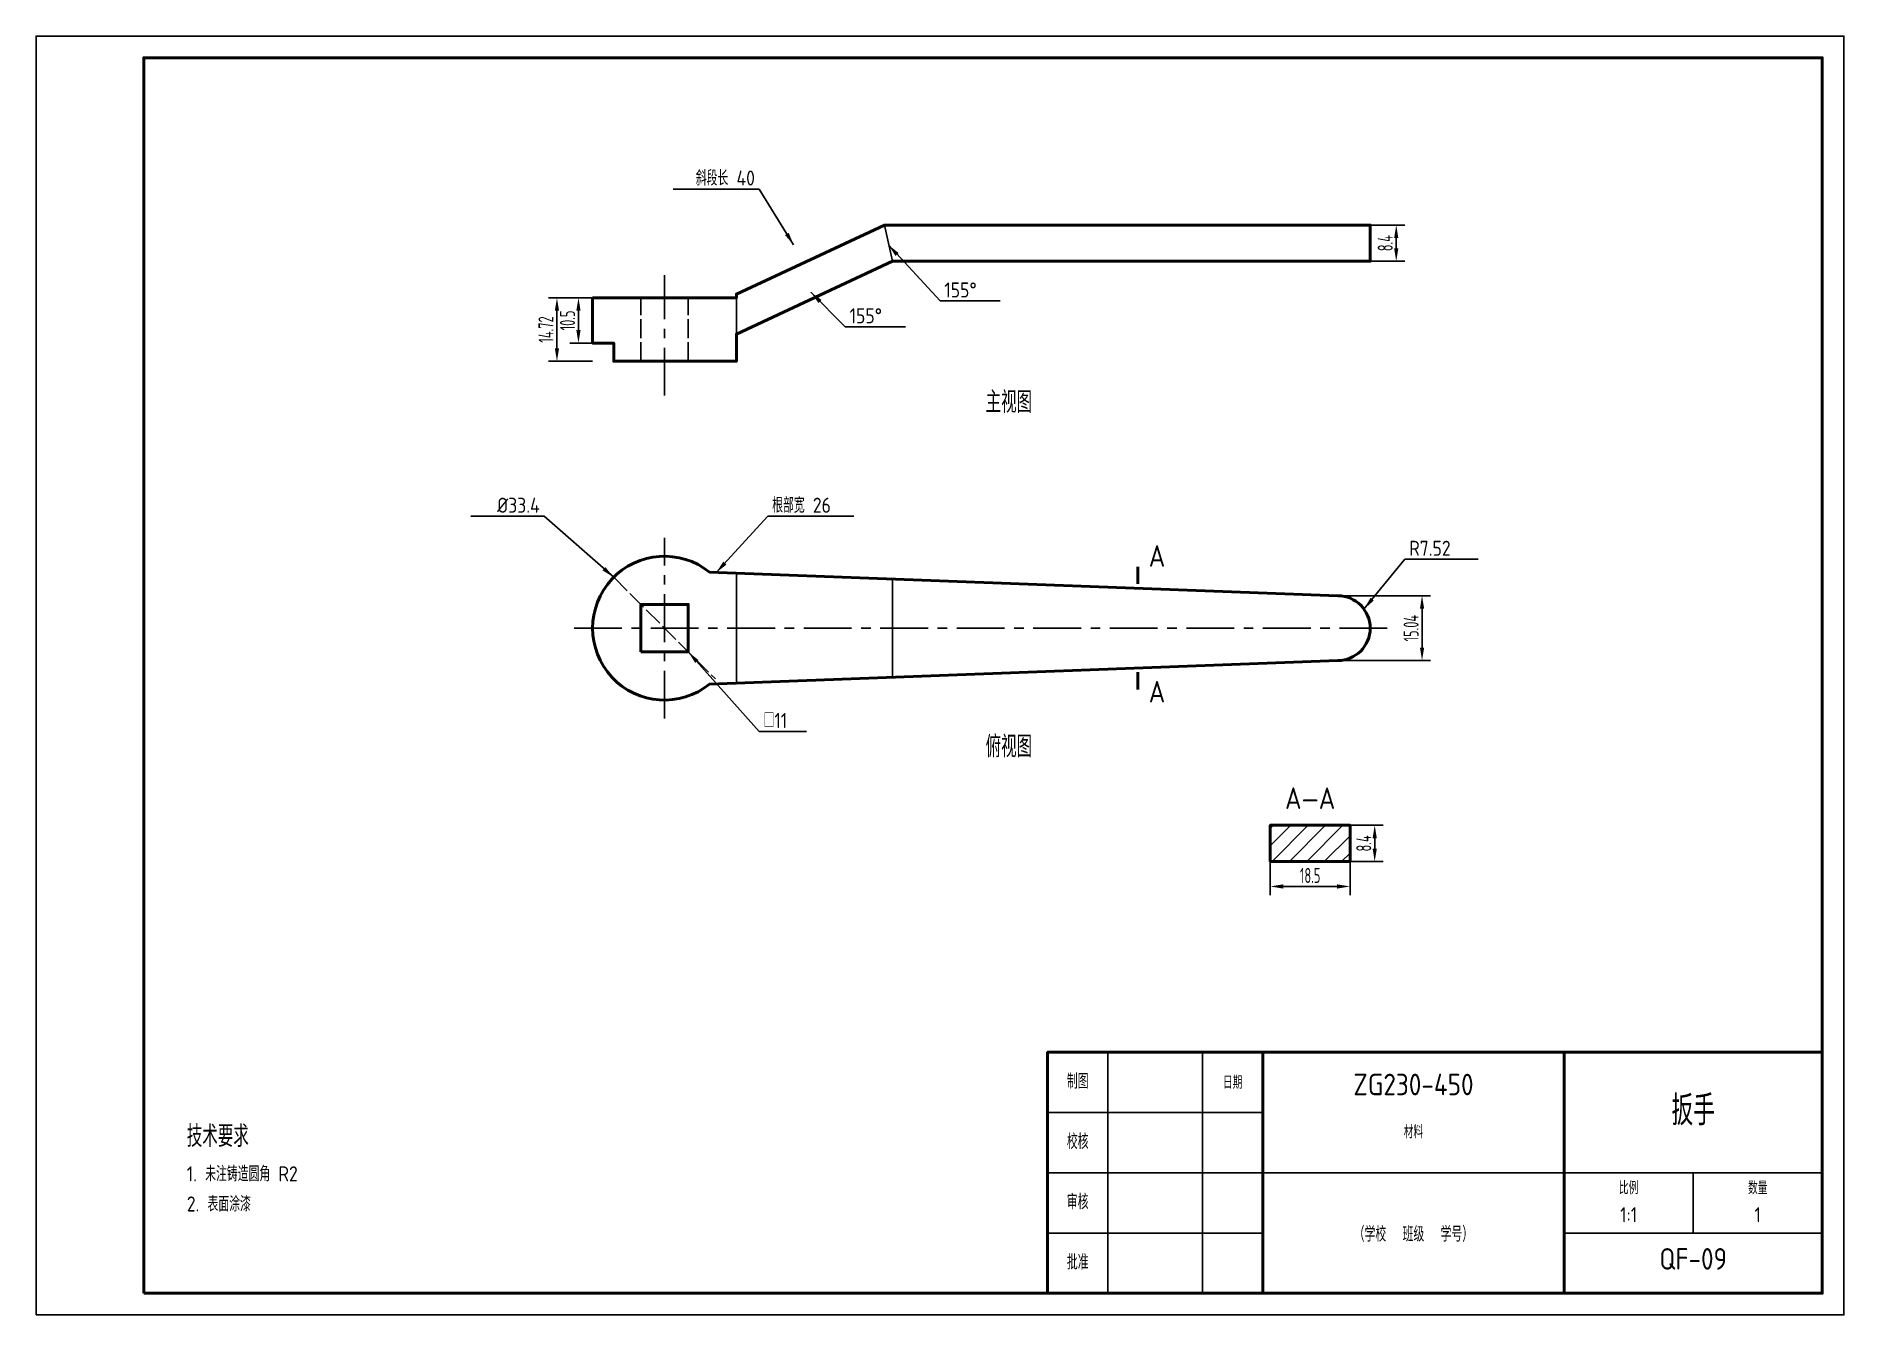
# Model space of a CAD drawing. Header units: millimetres. Extents: x 0 to 420, y 0 to 297.
import ezdxf
from ezdxf.enums import TextEntityAlignment as Align

# ---------------------------------------------------------------- set-up
doc = ezdxf.new("R2010")
doc.units = ezdxf.units.MM
doc.header["$LTSCALE"] = 3.5
doc.linetypes.add('CENTER', pattern=[5.08, 3.175, -0.635, 0.635, -0.635])
doc.linetypes.add('DASHED', pattern=[1.524, 1.27, -0.254])
for name, color, linetype, lineweight in [('01粗实线', 7, 'CONTINUOUS', 50), ('02细实线', 3, 'CONTINUOUS', 25), ('03虚线', 2, 'DASHED', 25), ('04点画线', 1, 'CENTER', 25), ('05剖面线', 3, 'CONTINUOUS', 25), ('06尺寸', 3, 'CONTINUOUS', 25), ('07文字', 3, 'CONTINUOUS', 25), ('08图框', 7, 'CONTINUOUS', 50)]:
    doc.layers.add(name, color=color, linetype=linetype, lineweight=lineweight)
doc.styles.add('GB', font='gbenor.shx', dxfattribs={"width": 0.7, "bigfont": 'gbcbig.shx'})
doc.dimstyles.new('GB', dxfattribs={"dimtxt": 3.5, "dimasz": 3, "dimexe": 2, "dimexo": 0, "dimgap": 0.8, "dimtad": 1, "dimtxsty": 'GB', "dimcen": 2.5, "dimclrd": 3, "dimclre": 3, "dimclrt": 3, "dimazin": 3, "dimtfac": 1, "dimtmove": 0, "dimatfit": 3})

msp = doc.modelspace()

# ---------------------------------------------------------------- hatches: boundary and pattern name
at = {"layer": '05剖面线'}
h = msp.add_hatch(dxfattribs=at)
h.set_pattern_fill('ANSI31', scale=0.9)
h.paths.add_polyline_path([(286.74, 105.3), (305.26, 105.3), (305.26, 113.7), (286.74, 113.7)])

# ---------------------------------------------------------------- linework, layer by layer
at = {"layer": '01粗实线'}
for p, q in [((256, 169.763), (256, 173.763)), ((256, 149.237), (256, 145.237))]:
    msp.add_line(p, q, dxfattribs=at)
for points in [[(129.3, 236.22), (162.7, 236.22), (162.7, 237.09), (197.08, 253.12), (309.95, 253.12), (309.95, 244.72), (198.95, 244.72), (162.7, 227.82), (162.7, 221.5), (134.19, 221.5), (134.19, 225.72), (129.3, 225.72)], [(140.5, 154), (151.5, 154), (151.5, 165), (140.5, 165)], [(286.74, 105.3), (305.26, 105.3), (305.26, 113.7), (286.74, 113.7)]]:
    msp.add_lwpolyline(points, close=True, dxfattribs=at)
msp.add_lwpolyline([(156.48, 172.5), (302.43, 167.02, -1), (302.43, 151.98), (156.48, 146.5, -2.0909879), (156.48, 172.5)], format="xyb", close=True, dxfattribs=at)
at = {"layer": '02细实线'}
for p, q in [((198.95, 244.72), (197.08, 253.12)), ((162.7, 227.82), (162.7, 236.22)), ((162.7, 172.266), (162.7, 146.734)), ((198.95, 170.905), (198.95, 148.095)), ((235, 61), (285, 61)), ((249, 5), (249, 61)), ((271, 5), (271, 61)), ((235, 47), (285, 47)), ((235, 33), (285, 33)), ((285, 33), (355, 33)), ((355, 33), (415, 33)), ((385, 19), (385, 33)), ((235, 19), (285, 19)), ((355, 19), (415, 19))]:
    msp.add_line(p, q, dxfattribs=at)
msp.add_lwpolyline([(0, 0), (420, 0), (420, 297), (0, 297)], close=True, dxfattribs=at)
at = {"layer": '03虚线'}
for p, q in [((140.5, 221.5), (140.5, 236.22)), ((151.5, 221.5), (151.5, 236.22)), ((134.19, 171.31), (157.81, 147.69))]:
    msp.add_line(p, q, dxfattribs=at)
at = {"layer": '04点画线'}
for p, q in [((146, 213.5), (146, 241.5)), ((146, 138.5), (146, 180.5)), ((125, 159.5), (314, 159.5))]:
    msp.add_line(p, q, dxfattribs=at)
at = {"layer": '06尺寸'}
for p, q in [((168, 261.5), (148, 261.5)), ((176, 248.5), (168, 261.5)), ((198, 248.5), (210, 235.5)), ((180, 237.5), (188, 229.5)), ((210, 235.5), (224, 235.5)), ((188, 229.5), (202, 229.5)), ((118, 185.5), (101, 185.5)), ((134.19, 171.31), (118, 185.5)), ((158, 172.4), (170, 185.5)), ((170, 185.5), (190, 185.5)), ((308.5, 163.9), (318, 175.5)), ((318, 175.5), (335, 175.5)), ((151.5, 154), (168, 135.5)), ((168, 135.5), (179, 135.5))]:
    msp.add_line(p, q, dxfattribs=at)
for points in [[(176, 248.5), (174.854, 251.317), (174.002, 250.793)], [(198, 248.5), (199.667, 245.956), (200.402, 246.635)], [(180, 237.5), (181.768, 235.025), (182.475, 235.732)], [(134.19, 171.31), (132.263, 173.663), (131.604, 172.911)], [(158, 172.4), (160.395, 174.274), (159.658, 174.95)], [(308.5, 163.9), (310.788, 165.904), (310.014, 166.538)], [(151.5, 154), (153.124, 151.428), (153.87, 152.094)]]:
    msp.add_solid(points, dxfattribs=at)
at = {"layer": '08图框'}
for p, q in [((285, 5), (285, 61)), ((355, 5), (355, 61))]:
    msp.add_line(p, q, dxfattribs=at)
for points in [[(25, 5), (415, 5), (415, 292), (25, 292)], [(235, 5), (415, 5), (415, 61), (235, 61)]]:
    msp.add_lwpolyline(points, close=True, dxfattribs=at)

# ---------------------------------------------------------------- texts
at = {"layer": '06尺寸', "style": 'GB'}
for s, p in [('斜段长 40', (167, 262.3)), ('%%c33.4', (117, 186.3))]:
    msp.add_text(s, height=3.5, dxfattribs=at).set_placement(p, align=Align.RIGHT)
for s, p in [('155%%d', (211, 236.3)), ('155%%d', (189, 230.3)), ('根部宽 26', (171, 186.3)), ('R7.52', (319, 176.3)), ('□11', (169, 136.3))]:
    msp.add_text(s, height=3.5, dxfattribs=at).set_placement(p)
at = {"layer": '07文字', "style": 'GB'}
for s, height, p in [('主视图', 5, (226, 209.5)), ('俯视图', 5, (226, 129.5)), ('A—A', 5, (296, 117.5)), ('制图', 3.5, (242, 52.5)), ('日期', 3, (278, 52.5)), ('ZG230-450', 5, (320, 51)), ('扳手', 7, (385, 44)), ('校核', 3.5, (242, 38.5)), ('材料', 3, (320, 41)), ('比例', 3, (370, 28)), ('数量', 3, (400, 28)), ('审核', 3.5, (242, 24.5)), ('1:1', 3.5, (370, 21.5)), ('1', 3.5, (400, 21.5)), ('（学校  班级  学号）', 3.5, (320, 17)), ('批准', 3.5, (242, 10.5)), ('QF-09', 5, (385, 10.5))]:
    msp.add_text(s, height=height, dxfattribs=at).set_placement(p, align=Align.CENTER)
for s, height, p in [('A', 5, (258.5, 173.763)), ('A', 5, (258.5, 142.237)), ('技术要求', 5, (35, 39)), ('1. 未注铸造圆角 R2', 3.5, (35, 31)), ('2. 表面涂漆', 3.5, (35, 24))]:
    msp.add_text(s, height=height, dxfattribs=at).set_placement(p)

# ---------------------------------------------------------------- dimensions: what is measured, and where the dimension line sits
at = {"layer": '06尺寸'}
for base, p1, p2, text in [((316, 244.72), (309.95, 244.72), (309.95, 253.12), '8.4'), ((121, 221.5), (129.3, 221.5), (129.3, 236.22), '14.72'), ((126, 225.72), (129.3, 225.72), (129.3, 236.22), '10.5'), ((322, 151.98), (302.43, 151.98), (302.43, 167.02), '15.04'), ((311, 105.3), (305.26, 105.3), (305.26, 113.7), '8.4')]:
    msp.add_linear_dim(base=base, p1=p1, p2=p2, angle=90, text=text, dimstyle='GB', dxfattribs=at).render()
msp.add_linear_dim(base=(286.74, 99.5), p1=(286.74, 105.3), p2=(305.26, 105.3), text='18.5', dimstyle='GB', dxfattribs=at).render()

doc.saveas('drawing.dxf')
